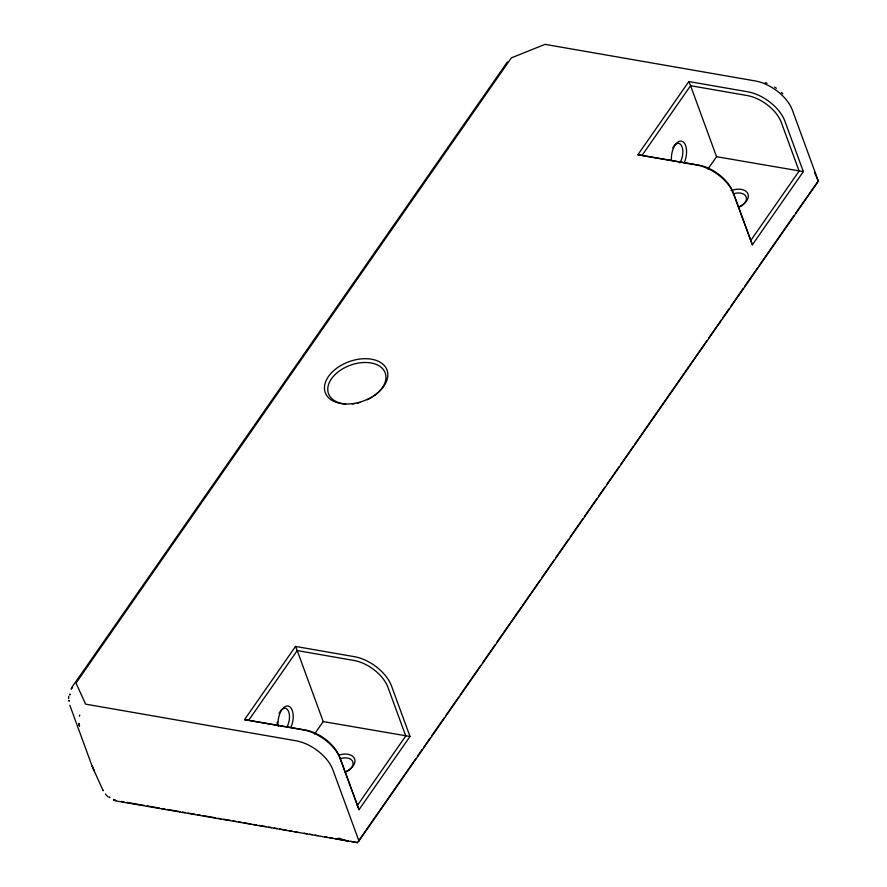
<?xml version="1.0" encoding="UTF-8"?>
<svg xmlns="http://www.w3.org/2000/svg" width="887" height="887" viewBox="0 0 887 887"><rect width="100%" height="100%" fill="white"/><g stroke="black" fill="none" stroke-linecap="round" stroke-linejoin="round"><path stroke-width="1.33" d="M68.632 698.535L68.709 696.328M72.146 687.78L71.193 689.077M71.991 687.203L507.331 62.012M244.535 719.645L295.515 646.435L354.312 656.668A33.562 19.181 34.9 0 1 391.489 685.906L409.994 736.487L359.013 809.698L339.51 756.921A30.868 17.651 34.9 0 0 305.305 730.023L244.535 719.645L303.343 729.879A33.562 19.181 34.9 0 1 340.508 759.117L359.013 809.698M637.886 154.759L688.855 81.549L747.663 91.782A33.562 19.181 34.9 0 1 784.84 121.02L803.345 171.601L752.364 244.812L732.85 192.024A30.868 17.651 34.9 0 0 698.657 165.126L637.886 154.759L696.683 164.993A33.562 19.181 34.9 0 1 733.859 194.231L752.364 244.812M248.77 720.177L297.223 650.581L295.515 646.435M642.11 155.292L690.574 85.695L688.855 81.549M314.608 733.937L323.212 721.586L297.223 650.581L353.769 660.427A30.868 17.651 34.9 0 1 387.963 687.325L405.769 735.955L357.306 805.551M707.959 169.04L716.552 156.7L690.574 85.695L747.12 95.541A30.868 17.651 34.9 0 1 781.314 122.439L799.109 171.069L750.657 240.665M358.182 841.386L415.903 758.485M417.489 756.212L422.234 749.404M423.82 747.131L430.14 738.051M431.725 735.778L444.376 717.605M445.961 715.332L458.612 697.16M460.187 694.887L480.754 665.361M482.328 663.099L494.979 644.927M496.565 642.654L540.061 580.198M541.635 577.925L554.286 559.752M555.872 557.479L568.523 539.318M570.108 537.045L582.759 518.873M584.333 516.6L596.995 498.427M598.57 496.155L604.901 487.074M606.475 484.801L619.137 466.629M620.712 464.367L633.362 446.194M634.948 443.921L706.906 340.586M708.491 338.313L721.142 320.14M722.717 317.868L729.047 308.787M730.633 306.514L743.284 288.342M744.858 286.069L757.52 267.896M759.095 265.634L793.887 215.663M795.473 213.39L818.224 181.048L814.488 172.222M358.936 840.976L818.368 181.181L792.39 110.176A33.562 19.181 34.9 0 0 755.214 80.939L545.028 44.35L511.333 57.888L76.005 683.068L85.607 704.145L295.781 740.734A33.562 19.181 34.9 0 1 332.958 769.971L358.936 840.976L357.539 842.65L116.031 800.961M71.27 688.7L72.213 687.48M803.345 171.601L716.552 156.7M409.994 736.487L323.212 721.586M121.197 801.404L123.925 801.881M126.653 802.358L144.404 805.451M147.131 805.917L159.427 808.057M162.155 808.534L164.882 809.011M167.621 809.487L179.906 811.627M182.633 812.104L185.361 812.581M188.099 813.057L194.918 814.244M197.657 814.721L200.384 815.186M203.112 815.663L215.397 817.803M218.135 818.28L220.863 818.756M223.591 819.233L230.42 820.42M233.148 820.896L235.875 821.373M238.614 821.85L241.342 822.316M244.069 822.792L250.899 823.99M253.627 824.455L256.354 824.932M259.093 825.409L265.912 826.595M268.65 827.072L271.378 827.549M274.105 828.026L276.844 828.502M279.571 828.979L286.401 830.165M289.129 830.642L291.856 831.119M294.584 831.585L297.322 832.061M304.141 833.248L306.88 833.725M309.607 834.201L312.335 834.678M315.062 835.155L317.801 835.632M324.62 836.818L327.358 837.295M330.086 837.771L332.813 838.248M335.541 838.714L342.371 839.911M345.098 840.388L347.837 840.854M350.565 841.331L357.539 842.65M115.665 800.617L114.212 800.329L115.521 800.517M348.502 841.43L338.512 838.148M115.122 800.218L113.525 799.819L115.277 800.34M765.159 82.602L767.067 83.256M109.633 797.313L109.145 796.992L109.877 797.779M774.606 87.037L776.391 88.245M107.992 796.87L105.353 794.087M781.347 92.337L782.811 93.834M93.279 769.051L93.013 768.353L103.225 790.772L102.881 790.117M69.818 705.232L92.403 766.922M340.02 758.751A11.409 7.262 -20.1 0 1 352.804 761.756A11.409 7.262 -20.1 0 1 345.11 772.322M733.372 193.865A11.409 7.262 -20.1 0 1 746.022 196.57A11.409 7.262 -20.1 0 1 739.37 207.037M338.812 755.17A14.092 8.97 -20.1 0 1 354.612 758.884A14.092 8.97 -20.1 0 1 345.11 771.934M731.01 190.705A14.092 8.97 -20.1 0 1 747.808 193.632A14.092 8.97 -20.1 0 1 738.461 207.048M278.285 726.431A14.092 7.307 -80.1 0 1 287.665 705.974A14.092 7.307 -80.1 0 1 290.947 727.318M671.492 160.447A14.092 7.307 -80.1 0 1 681.327 141.122A14.092 7.307 -80.1 0 1 684.298 162.432M344.976 403.94A30.202 19.215 -20.1 0 1 332.747 377.119A30.202 19.215 -20.1 0 1 377.13 364.801A30.202 19.215 -20.1 0 1 373.937 395.912M371.819 397.309A30.202 19.215 -20.1 0 1 367.251 399.76M359.856 402.498A30.202 19.215 -20.1 0 1 357.317 403.13M354.778 403.607A30.202 19.215 -20.1 0 1 352.261 403.929M281.833 709.545A11.409 5.91 -80.1 0 1 288.962 712.583A11.409 5.91 -80.1 0 1 286.845 727.085M277.42 724.801A11.409 5.91 -80.1 0 1 277.221 722.04M279.061 713.514A11.409 5.91 -80.1 0 1 279.46 712.704M279.893 711.951A11.409 5.91 -80.1 0 1 280.347 711.252M280.824 710.609A11.409 5.91 -80.1 0 1 281.323 710.043M673.688 146.355A11.409 5.91 -80.1 0 1 682.07 146.943A11.409 5.91 -80.1 0 1 679.741 162.898M672.812 147.819A11.409 5.91 -80.1 0 1 673.233 147.065M70.006 694.222L69.851 694.787L70.006 694.222M79.608 715.288L79.453 715.864L79.608 715.288M70.627 692.514L70.627 692.514M69.086 700.475L69.086 701.04L69.086 700.475M111.174 798.145L111.174 798.145M69.219 702.327L69.219 702.327M94.266 770.77L93.8 769.794L94.266 770.77M103.868 791.836L103.868 791.836M79.198 724.402L78.821 723.393L79.198 724.402M79.531 726.021L79.143 725.189L79.531 726.021M69.541 704.123L69.541 704.123M92.847 767.632L92.215 766.124L92.847 767.632M345.775 403.995A32.886 20.922 -20.1 0 0 387.286 370.81A32.886 20.922 -20.1 0 0 335.386 369.247A32.886 20.922 -20.1 0 0 345.775 403.995"/></g></svg>
